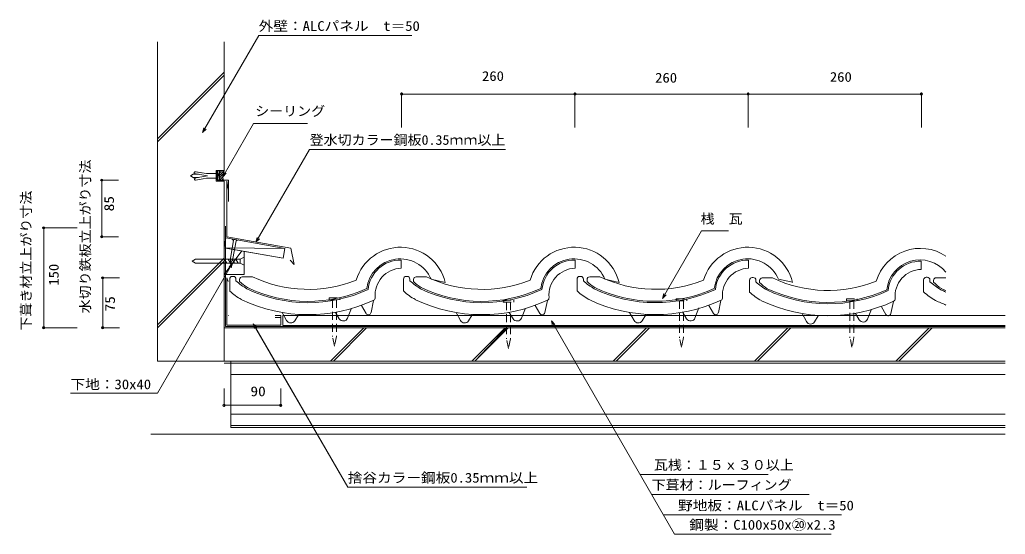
# Model space of a CAD drawing. Units: millimetres, scale not verified. Extents: x -741 to 738, y -383 to 389.
import ezdxf
from ezdxf.enums import TextEntityAlignment as Align

# ---------------------------------------------------------------- set-up
doc = ezdxf.new("R2010")
doc.units = ezdxf.units.MM
doc.header["$LTSCALE"] = 10
doc.linetypes.add('DASHED1', pattern=[1.8, 1.2, -0.6])
doc.linetypes.add('DASHED3', pattern=[4, 3, -1])
for name, color, linetype, lineweight in [('0-0_LAYER001', 4, 'Continuous', 18), ('0-1_LAYER003', 7, 'Continuous', 18), ('0-2_LAYER006', 2, 'Continuous', 18), ('0-3_LAYER007', 2, 'Continuous', 18), ('0-4_LAYER009', 2, 'Continuous', 18)]:
    doc.layers.add(name, color=color, linetype=linetype, lineweight=lineweight)
doc.styles.add('ＭＳ ゴシック', font='')
doc.styles.get('ＭＳ ゴシック').set_extended_font_data('MS Gothic')

msp = doc.modelspace()

# ---------------------------------------------------------------- linework, layer by layer
at = {"layer": '0-0_LAYER001', "color": 2}
for p, q in [((-167.86, 280.23), (-167.86, 227.73)), ((-167.86, 277.73), (92.14, 277.73)), ((92.14, 280.23), (92.14, 227.73)), ((92.14, 277.73), (352.14, 277.73)), ((352.14, 280.23), (352.14, 227.73)), ((352.14, 277.73), (612.14, 277.73)), ((612.14, 280.23), (612.14, 227.73)), ((-386.42, 55.27), (-305.91, 194.72)), ((-305.91, 194.72), (-23.78, 194.72)), ((-620.23, 148.48), (-592.73, 148.48)), ((-617.73, 63.63), (-617.73, 148.48)), ((-446.23, 151.48), (-446.23, 158.28)), ((-444.63, 157.28), (-446.23, 157.28)), ((-444.63, 152.48), (-446.23, 152.48)), ((-707.28, 76.9), (-654.78, 76.9)), ((-704.78, -73.1), (-704.78, 76.9)), ((-620.23, 63.63), (-592.73, 63.63)), ((-342.99, 46.04), (-431.63, 61.67)), ((-413.41, 58.46), (-422.18, 60.01)), ((-419.89, 57.98), (-422.18, 60.01)), ((-345.6, 31.27), (-434.23, 46.9)), ((-419.89, 57.98), (-424.58, 31.39)), ((-416.24, 57.34), (-420.93, 30.75)), ((-416.24, 57.34), (-413.41, 58.46)), ((-342.99, 46.04), (-345.6, 31.27)), ((-333.84, 46.46), (-329.14, 22.09)), ((-434.23, 6.9), (-407.73, 42.23)), ((-434.23, 22.65), (-434.23, 31.15)), ((-434.23, 29.9), (-410.23, 29.9)), ((-430.29, 23.9), (-433.75, 29.9)), ((-424.56, 23.9), (-428.03, 29.9)), ((-424.38, 22.51), (-424.58, 31.39)), ((-420.93, 30.75), (-424.38, 22.51)), ((-418.84, 23.9), (-422.3, 29.9)), ((-413.12, 23.9), (-416.58, 29.9)), ((-410.23, 29.9), (-404.23, 32.9)), ((-410.23, 23.9), (-410.23, 29.9)), ((-404.23, 6.9), (-404.23, 41.61)), ((-404.23, 20.9), (-404.23, 32.9)), ((-434.23, 23.9), (-410.23, 23.9)), ((-404.23, 20.9), (-410.23, 23.9)), ((-329.14, 22.09), (-335.02, 28.22)), ((-618.77, 1.9), (-591.27, 1.9)), ((-616.27, -73.1), (-616.27, 1.9)), ((-404.23, 6.9), (-434.23, 6.9)), ((-427.86, -54.6), (-427.21, -54.6)), ((-349.23, -57.9), (-357.45, -57.9)), ((-349.23, -57.9), (-349.23, -69.1)), ((738.01, -54.6), (-345.88, -54.6)), ((-345.88, -54.6), (-345.88, -69.6)), ((-167.86, -54.6), (-167.21, -54.6)), ((92.14, -54.6), (92.79, -54.6)), ((352.14, -54.6), (352.79, -54.6)), ((612.14, -54.6), (612.79, -54.6)), ((-707.28, -73.1), (-654.78, -73.1)), ((-618.77, -73.1), (-591.27, -73.1)), ((-390.38, -67.13), (-248.69, -312.55)), ((738.01, -69.6), (-345.88, -69.6)), ((56.86, -62.91), (241.8, -383.24)), ((-424.23, -123.1), (-424.23, -223.1)), ((-424.23, -126.3), (738.01, -126.3)), ((-434.23, -192.04), (-434.23, -164.54)), ((-349.23, -192.04), (-349.23, -164.54)), ((-434.23, -189.54), (-349.23, -189.54)), ((-424.23, -219.9), (738.01, -219.9)), ((-424.23, -223.1), (738.01, -223.1)), ((189.69, -293.29), (382.08, -293.29)), ((-248.69, -312.55), (16.92, -312.55)), ((207.36, -323.27), (443.49, -323.27)), ((225.02, -354.17), (492.33, -354.17)), ((241.8, -383.24), (476.76, -383.24))]:
    msp.add_line(p, q, dxfattribs=at)
at = {"layer": '0-0_LAYER001', "color": 1}
for p, q in [((-441.35, 159.09), (-437.56, 162.88)), ((-441.35, 162.63), (-441.1, 162.88)), ((-441.35, 162.63), (-443.89, 148.88)), ((-441.35, 155.56), (-434.45, 162.46)), ((-441.35, 152.02), (-436.06, 157.32)), ((-441.35, 148.48), (-436.19, 153.65)), ((-437.82, 148.48), (-435.69, 150.61)), ((-434.28, 148.48), (-434.23, 148.53))]:
    msp.add_line(p, q, dxfattribs=at)
at = {"layer": '0-0_LAYER001', "color": 2, "linetype": 'DASHED1'}
for p, q in [((-484.63, 154.88), (-480.63, 157.28)), ((-480.63, 152.48), (-484.63, 154.88)), ((-480.63, 157.28), (-472.62, 157.28)), ((-480.63, 152.48), (-472.63, 152.48)), ((-478.91, 160.26), (-479.23, 158.45)), ((-459.01, 154.88), (-479.23, 158.45)), ((-459.01, 154.88), (-479.09, 151.34)), ((-478.77, 149.53), (-479.09, 151.34)), ((-477.52, 161.23), (-476.34, 161.02)), ((-477.38, 148.56), (-460.79, 151.48)), ((-476.17, 160.99), (-460.79, 158.28)), ((-460.79, 158.28), (-446.23, 158.28)), ((-446.23, 151.48), (-460.79, 151.48)), ((-482.23, 26.9), (-477.23, 29.9)), ((-477.23, 29.9), (-434.23, 29.9)), ((-477.23, 23.9), (-482.23, 26.9)), ((-477.23, 23.9), (-434.23, 23.9)), ((-424.23, -143.1), (738.01, -143.1)), ((-424.23, -203.1), (738.01, -203.1))]:
    msp.add_line(p, q, dxfattribs=at)
at = {"layer": '0-0_LAYER001'}
for p, q in [((-168.36, 28.36), (-168.36, 16.24)), ((92.46, 28.36), (92.46, 16.24)), ((352.89, 28.39), (352.89, 16.26)), ((611.81, 26.72), (611.81, 14.59)), ((-420.4, 3.99), (-421.86, 3.99)), ((-406.86, 3.38), (-391.54, 3.38)), ((-159.57, 3.99), (-161.04, 3.99)), ((-146.04, 3.38), (-130.71, 3.38)), ((95.39, 0.02), (95.39, -17.81)), ((100.86, 4.02), (99.39, 4.02)), ((104.86, 0.02), (104.86, -2.63)), ((114.39, 3.41), (129.72, 3.41)), ((359.77, 2.35), (358.31, 2.35)), ((373.31, 1.74), (388.63, 1.74)), ((620.88, 2.66), (619.42, 2.66)), ((634.42, 2.05), (649.02, 2.05)), ((-425.86, -0.01), (-425.86, -17.84)), ((-416.4, -0.01), (-416.4, -2.66)), ((-410.86, -0.62), (-410.86, -3.46)), ((-165.04, -0.01), (-165.04, -17.84)), ((-155.57, -0.01), (-155.57, -2.66)), ((-150.04, -0.62), (-150.04, -3.46)), ((-102.34, -4.92), (-123.63, -0.26)), ((110.39, -0.59), (110.39, -3.44)), ((158.48, -4.92), (137.19, -0.26)), ((354.31, -1.65), (354.31, -19.48)), ((363.77, -1.65), (363.77, -4.31)), ((369.31, -2.26), (369.31, -5.11)), ((418.91, -4.9), (397.62, -0.24)), ((615.42, -1.34), (615.42, -19.17)), ((624.88, -1.34), (624.88, -3.99)), ((630.42, -1.95), (630.42, -4.8)), ((-248.86, -58.51), (-242.91, -43.46)), ((-221.22, -51.56), (-228.13, -39.84)), ((-209.88, -32.2), (-213.78, -50.23)), ((11.97, -58.51), (17.92, -43.46)), ((39.61, -51.56), (32.69, -39.84)), ((50.95, -32.2), (47.05, -50.23)), ((272.4, -58.48), (278.34, -43.43)), ((300.04, -51.54), (293.12, -39.82)), ((311.38, -32.17), (307.48, -50.21)), ((558.95, -53.21), (552.04, -41.49)), ((570.29, -33.84), (566.39, -51.88)), ((-340.38, -62.24), (-346.94, -50.09)), ((-328.25, -62.57), (-322.82, -53.71)), ((-261.37, -59.53), (-267.03, -50.09)), ((-79.55, -62.24), (-86.12, -50.09)), ((-67.42, -62.57), (-61.99, -53.71)), ((-0.54, -59.53), (-6.21, -50.09)), ((180.88, -62.22), (174.31, -50.07)), ((193.01, -62.55), (198.44, -53.69)), ((259.88, -59.51), (254.22, -50.07)), ((439.8, -63.89), (433.23, -51.74)), ((451.92, -64.22), (457.35, -55.36)), ((518.8, -61.18), (513.14, -51.74)), ((531.31, -60.15), (537.26, -45.11))]:
    msp.add_line(p, q, dxfattribs=at)
at = {"layer": '0-0_LAYER001', "color": 1, "linetype": 'DASHED1'}
for p, q in [((-271.67, -31.18), (-271.67, -86.33)), ((-265.67, -31.18), (-265.67, -86.08)), ((-10.48, -34.64), (-10.48, -89.79)), ((-4.48, -34.64), (-4.48, -89.54)), ((248.98, -32.91), (248.98, -88.06)), ((254.98, -32.91), (254.98, -87.81)), ((504.98, -32.91), (504.98, -88.06)), ((510.98, -32.91), (510.98, -87.81)), ((-268.72, -100.58), (-271.67, -86.33)), ((-265.67, -86.08), (-268.72, -100.58)), ((251.93, -102.31), (248.98, -88.06)), ((254.98, -87.81), (251.93, -102.31)), ((507.93, -102.31), (504.98, -88.06)), ((510.98, -87.81), (507.93, -102.31)), ((-7.53, -104.04), (-10.48, -89.79)), ((-4.48, -89.54), (-7.53, -104.04))]:
    msp.add_line(p, q, dxfattribs=at)
at = {"layer": '0-0_LAYER001', "color": 2}
for points in [[(-466.53, 219.84), (-382.3, 365.74), (-152.59, 365.74)], [(-461.23, 225.14), (-466.53, 219.84), (-464.59, 227.08)], [(-436.19, 153.68), (-389.93, 233.8), (-308.93, 233.8)], [(-430.89, 158.99), (-436.19, 153.68), (-434.25, 160.93)], [(-431.63, 61.67), (-434.23, 46.9), (-342.99, 46.04)], [(-381.12, 60.57), (-386.42, 55.27), (-384.48, 62.51)], [(223.68, -29.01), (282.13, 72.22), (322.63, 72.22)], [(-421.48, 23.9), (-534.14, -171.24), (-664.64, -171.24)], [(-426.78, 18.6), (-421.48, 23.9), (-423.42, 16.66)], [(228.98, -23.71), (223.68, -29.01), (225.62, -21.77)], [(-388.43, -74.38), (-390.38, -67.13), (-385.07, -72.44)], [(58.8, -70.16), (56.86, -62.91), (62.16, -68.22)]]:
    msp.add_lwpolyline(points, dxfattribs=at)
at = {"layer": '0-0_LAYER001', "color": 1}
msp.add_lwpolyline([(-441.35, 162.63), (-443.89, 162.63), (-443.89, 148.88), (-441.35, 148.88)], close=True, dxfattribs=at)
at = {"layer": '0-0_LAYER001', "color": 1, "linetype": 'DASHED1'}
for points in [[(-276.67, -28.18), (-260.67, -28.18), (-260.67, -31.18)], [(-276.67, -28.18), (-276.67, -31.18), (-260.67, -31.18)], [(-15.48, -31.64), (0.52, -31.64), (0.52, -34.64)], [(-15.48, -31.64), (-15.48, -34.64), (0.52, -34.64)], [(243.98, -29.91), (259.98, -29.91), (259.98, -32.91)], [(243.98, -29.91), (243.98, -32.91), (259.98, -32.91)], [(499.98, -29.91), (515.98, -29.91), (515.98, -32.91)], [(499.98, -29.91), (499.98, -32.91), (515.98, -32.91)]]:
    msp.add_lwpolyline(points, dxfattribs=at)
at = {"layer": '0-0_LAYER001', "color": 2}
for centre in [(-167.86, 277.73), (92.14, 277.73), (92.14, 277.73), (352.14, 277.73), (352.14, 277.73), (612.14, 277.73), (-617.73, 148.48), (-704.78, 76.9), (-617.73, 63.63), (-616.27, 1.9), (-704.78, -73.1), (-616.27, -73.1), (-434.23, -189.54), (-349.23, -189.54)]:
    msp.add_circle(centre, 1.7, dxfattribs=at)
at = {"layer": '0-0_LAYER001', "color": 2, "linetype": 'DASHED1'}
for centre, start, end in [((-477.72, 160.05), 80.36247, 169.54873), ((-477.59, 149.74), 189.85267, 280.16101)]:
    msp.add_arc(centre, 1.2, start, end, dxfattribs=at)
at = {"layer": '0-0_LAYER001'}
for centre, radius, start, end in [((-169.56, -21.42), 69.21, 13.79135, 163.33506), ((91.26, -21.42), 69.21, 13.79135, 163.33506), ((351.69, -21.4), 69.21, 13.79135, 163.33506), ((610.61, -23.07), 69.21, 56.29451, 163.33506), ((-169.96, -19.94), 50.33, 23.01118, 173.62688), ((90.87, -19.94), 50.33, 23.01118, 173.62688), ((351.3, -19.91), 50.33, 23.01118, 173.62688), ((-169.96, -19.94), 48.33, 88.10985, 174.95909), ((-167.36, -24), 40.25, 91.42239, 185.22383), ((90.87, -19.94), 48.33, 88.10985, 174.95909), ((93.46, -24), 40.25, 91.42239, 185.22383), ((351.3, -19.91), 48.33, 88.10985, 174.95909), ((353.89, -23.98), 40.25, 91.42239, 185.22383), ((610.21, -21.58), 50.33, 39.5544, 173.62688), ((610.21, -21.58), 48.33, 88.10985, 174.95909), ((-421.86, -0.01), 4, 90, 180), ((-420.4, -0.01), 4, 0, 90), ((-406.86, -0.62), 4, 90, 180), ((-308.03, 179.07), 194.52, 244.57801, 291.77512), ((-161.04, -0.01), 4, 90, 180), ((-159.57, -0.01), 4, 0, 90), ((-146.04, -0.62), 4, 90, 180), ((-47.2, 179.07), 194.52, 244.57801, 291.77512), ((99.39, 0.02), 4, 90, 180), ((100.86, 0.02), 4, 0, 90), ((114.39, -0.59), 4, 90, 180), ((213.23, 179.1), 194.52, 244.57801, 291.77512), ((358.31, -1.65), 4, 90, 180), ((359.77, -1.65), 4, 0, 90), ((373.31, -2.26), 4, 90, 180), ((472.14, 177.43), 194.52, 244.57801, 291.77512), ((612.81, -25.65), 40.25, 91.42239, 185.22383), ((619.42, -1.34), 4, 90, 180), ((620.88, -1.34), 4, 0, 90), ((634.42, -1.95), 4, 90, 180), ((-316.54, 115.5), 154.7, 229.79872, 237.31521), ((-358.97, 48.8), 73.65, 225.20484, 236.85618), ((-308.03, 179.07), 214.52, 244.57801, 294.78533), ((-308.03, 179.07), 212.52, 244.57801, 294.47764), ((-55.72, 115.5), 154.7, 229.79872, 237.31521), ((-98.15, 48.8), 73.65, 225.20484, 236.85618), ((-47.2, 179.07), 214.52, 244.57801, 294.78533), ((-47.2, 179.07), 212.52, 244.57801, 294.47764), ((204.71, 115.52), 154.7, 229.79872, 237.31521), ((162.28, 48.82), 73.65, 225.20484, 236.85618), ((213.23, 179.1), 214.52, 244.57801, 294.78533), ((213.23, 179.1), 212.52, 244.57801, 294.47764), ((463.63, 113.85), 154.7, 229.79872, 237.31521), ((421.2, 47.15), 73.65, 225.20484, 236.85618), ((472.14, 177.43), 212.52, 244.57801, 294.47764), ((724.74, 114.16), 154.7, 229.79872, 237.31521), ((682.31, 47.46), 73.65, 225.20484, 236.85618), ((733.25, 177.74), 212.52, 244.57801, 246.65016), ((-370.07, 40.89), 81.01, 226.46691, 242.05489), ((-211.43, -28.03), 4, 295.00637, 5.22384), ((-109.24, 40.89), 81.01, 226.46691, 242.05489), ((49.4, -28.03), 4, 295.00637, 5.22384), ((151.19, 40.92), 81.01, 226.46691, 242.05489), ((309.83, -28), 4, 295.00637, 5.22384), ((410.1, 39.25), 81.01, 226.46691, 242.05489), ((472.14, 177.43), 214.52, 244.57801, 294.78533), ((568.74, -29.68), 4, 295.00637, 5.22384), ((671.21, 39.56), 81.01, 226.46691, 242.05489), ((733.25, 177.74), 214.52, 244.57801, 246.88056), ((-308.03, 179.07), 232.52, 244.57801, 295.00637), ((-47.2, 179.07), 232.52, 244.57801, 295.00637), ((213.23, 179.1), 232.52, 244.57801, 295.00637), ((472.14, 177.43), 232.52, 244.57801, 295.00637), ((733.25, 177.74), 232.52, 244.57801, 248.76134), ((-255.37, -55.93), 7, 210.96375, 338.42869), ((-217.77, -49.53), 4, 210.54757, 342.1399), ((5.46, -55.93), 7, 210.96375, 338.42869), ((43.05, -49.53), 4, 210.54757, 342.1399), ((265.89, -55.91), 7, 210.96375, 338.42869), ((303.48, -49.51), 4, 210.54757, 342.1399), ((562.4, -51.18), 4, 210.54757, 342.1399), ((-334.22, -58.91), 7, 208.39301, 328.49573), ((-73.39, -58.91), 7, 208.39301, 328.49573), ((187.04, -58.89), 7, 208.39301, 328.49573), ((445.95, -60.56), 7, 208.39301, 328.49573), ((524.8, -57.58), 7, 210.96375, 338.42869)]:
    msp.add_arc(centre, radius, start, end, dxfattribs=at)
at = {"layer": '0-1_LAYER003'}
for p, q in [((-466.53, 219.84), (-382.3, 365.74)), ((-382.3, 365.74), (-152.59, 365.74)), ((-534.23, 210.55), (-434.23, 310.55)), ((-434.23, 306.3), (-534.23, 206.3)), ((-167.86, 279.43), (-167.86, 227.73)), ((-167.86, 277.73), (610.44, 277.73)), ((92.14, 227.73), (92.14, 279.43)), ((352.14, 227.73), (352.14, 280.23)), ((610.44, 277.73), (612.14, 277.73)), ((612.14, 227.73), (612.14, 280.23)), ((-466.53, 219.84), (-461.23, 225.14)), ((-308.93, 233.8), (-389.93, 233.8)), ((-386.42, 55.27), (-305.91, 194.72)), ((-305.91, 194.72), (-11.72, 194.72)), ((-619.43, 148.48), (-592.73, 148.48)), ((-617.73, 65.33), (-617.73, 148.48)), ((-460.79, 158.28), (-446.23, 158.28)), ((-446.23, 151.48), (-460.79, 151.48)), ((-436.19, 153.68), (-434.25, 160.93)), ((-430.23, 63.63), (-430.23, 146.88)), ((-430.23, 146.88), (-428.09, 135.07)), ((-654.78, 76.9), (-707.28, 76.9)), ((-704.78, 76.9), (-704.78, -73.1)), ((-432.23, -71.1), (-432.23, 79.6)), ((-620.23, 63.63), (-592.73, 63.63)), ((-386.42, 55.27), (-384.48, 62.51)), ((-386.42, 55.27), (-381.12, 60.57)), ((282.13, 72.22), (322.63, 72.22)), ((-342.99, 46.04), (-434.23, 46.9)), ((-534.23, -68.74), (-434.23, 31.26)), ((-410.23, 29.9), (-477.23, 29.9)), ((-407.73, 42.23), (-434.23, 6.9)), ((-410.23, 29.9), (-404.23, 32.9)), ((-410.23, 29.9), (-410.23, 23.9)), ((-434.23, 27.02), (-534.23, -72.98)), ((-421.48, 23.9), (-534.14, -171.24)), ((-477.23, 23.9), (-410.23, 23.9)), ((-410.23, 23.9), (-404.23, 20.9)), ((-618.77, 1.9), (-591.27, 1.9)), ((-616.27, 1.9), (-616.27, -73.1)), ((-430.23, 1.86), (-428.12, -3.75)), ((223.68, -29.01), (228.98, -23.71)), ((-706.48, -73.1), (-654.78, -73.1)), ((-618.77, -73.1), (-591.27, -73.1)), ((-434.23, -73.1), (738.01, -73.1)), ((-432.23, -71.1), (738.01, -71.1)), ((-390.38, -67.13), (-386.93, -73.1)), ((-390.38, -67.13), (-385.07, -72.44)), ((-390.38, -67.13), (-388.43, -74.38)), ((-388.08, -71.1), (-248.69, -312.55)), ((-224.54, -73.1), (-274.54, -123.1)), ((-270.29, -123.1), (-220.29, -73.1)), ((-12.4, -73.1), (-62.4, -123.1)), ((-58.16, -123.1), (-10.48, -73.1)), ((56.86, -62.91), (58.8, -70.16)), ((56.86, -62.91), (62.16, -68.22)), ((56.86, -62.91), (241.8, -383.24)), ((199.73, -73.1), (149.73, -123.1)), ((153.97, -123.1), (203.97, -73.1)), ((361.86, -123.1), (411.86, -73.1)), ((416.1, -73.1), (366.1, -123.1)), ((623.99, -73.1), (573.99, -123.1)), ((628.23, -73.1), (578.23, -123.1)), ((738.01, -126.3), (-434.23, -126.3)), ((738.01, -143.1), (-424.23, -143.1)), ((-664.64, -171.24), (-534.14, -171.24)), ((-434.23, -164.54), (-434.23, -191.24)), ((-349.23, -191.24), (-349.23, -164.54)), ((-434.23, -189.54), (-349.23, -189.54)), ((738.01, -203.1), (-424.23, -203.1)), ((-424.23, -219.9), (738.01, -219.9)), ((738.01, -233.1), (-544.23, -233.1)), ((189.69, -293.29), (382.08, -293.29)), ((-248.69, -312.55), (19.94, -312.55)), ((207.36, -323.27), (443.49, -323.27)), ((225.02, -354.17), (492.33, -354.17)), ((241.8, -383.24), (470.73, -383.24))]:
    msp.add_line(p, q, dxfattribs=at)
at = {"layer": '0-1_LAYER003', "color": 2}
for p, q in [((-444.63, 148.48), (-444.63, 160.48)), ((-444.63, 148.48), (-427.83, 148.48)), ((-427.83, 116.48), (-427.83, 148.48))]:
    msp.add_line(p, q, dxfattribs=at)
at = {"layer": '0-1_LAYER003', "color": 2, "linetype": 'DASHED3'}
for p in [(-432.23, 79.6), (738.01, -71.1)]:
    msp.add_line(p, (-432.23, -71.1), dxfattribs=at)
at = {"layer": '0-1_LAYER003'}
for points in [[(-534.23, 356.37), (-534.23, -123.1), (738.01, -123.1)], [(-434.23, -123.1), (-434.23, 146.88), (-446.23, 146.88), (-446.23, 162.88), (-434.23, 162.88), (-434.23, 356.37)], [(-464.59, 227.08), (-466.53, 219.84), (-464.59, 227.08)], [(-389.93, 233.8), (-436.19, 153.68), (-430.89, 158.99)], [(-478.91, 160.26), (-479.23, 158.45), (-459.01, 154.88), (-479.09, 151.34), (-478.77, 149.53), (-477.38, 148.56), (-460.79, 151.48)], [(-460.79, 158.28), (-477.52, 161.23), (-478.91, 160.26)], [(-427.83, 116.48), (-427.83, 148.48), (-444.63, 148.48), (-444.63, 162.63)], [(-430.23, 63.63), (-333.84, 46.46), (-329.14, 22.09), (-335.02, 28.22)], [(-422.18, 60.01), (-419.89, 57.98), (-424.58, 31.39), (-424.38, 22.51), (-420.93, 30.75), (-416.24, 57.34), (-413.41, 58.46)], [(282.13, 72.22), (223.68, -29.01), (225.62, -21.77)], [(-477.23, 29.9), (-482.23, 26.9), (-477.23, 23.9)], [(-434.23, 6.9), (-404.23, 6.9), (-404.23, 41.61)], [(-426.78, 18.6), (-421.48, 23.9), (-423.42, 16.66)], [(-430.23, 1.86), (-430.23, -69.1), (-349.23, -69.1), (-349.23, -57.9), (-349.23, -54.55), (-357.48, -54.55)], [(738.01, -69.6), (-345.88, -69.6), (-345.88, -54.6), (738.01, -54.6)], [(-424.23, -123.1), (-424.23, -223.1), (738.01, -223.1)]]:
    msp.add_lwpolyline(points, dxfattribs=at)
msp.add_lwpolyline([(-342.99, 46.04), (-345.6, 31.27), (-432.23, 46.55), (-434.23, 46.9), (-431.63, 61.67)], close=True, dxfattribs=at)
at = {"layer": '0-1_LAYER003', "color": 2}
for centre, radius, start, end in [((-419.23, 154.88), 17, 151.92736, 202.11535), ((-452.28, 154.88), 9.25, 325.79423, 34.20576)]:
    msp.add_arc(centre, radius, start, end, dxfattribs=at)
at = {"layer": '0-1_LAYER003'}
msp.add_arc((-419.23, 154.88), 17, 151.9272, 202.1155, dxfattribs=at)
at = {"layer": '0-2_LAYER006'}
msp.add_line((-444.63, 160.48), (-444.63, 162.88), dxfattribs=at)
at = {"layer": '0-3_LAYER007'}
for p, q in [((-430.23, 1.86), (-430.23, -69.1)), ((-430.23, 1.86), (-428.12, -3.75)), ((-349.23, -69.1), (-430.23, -69.1))]:
    msp.add_line(p, q, dxfattribs=at)
msp.add_lwpolyline([(-430.23, 63.63), (-430.23, 146.88), (-428.09, 135.07)], dxfattribs=at)
at = {"layer": '0-4_LAYER009'}
for p, q in [((-534.23, 356.37), (-534.23, -10.71)), ((-534.23, 210.55), (-434.23, 310.55)), ((-534.23, 206.3), (-434.23, 306.3)), ((-446.23, 146.88), (-446.23, 162.88)), ((-534.23, -68.74), (-434.23, 31.26)), ((-534.23, -72.98), (-434.23, 27.02)), ((-534.23, -1.94), (-534.23, -123.1)), ((-434.23, -73.1), (738.01, -73.1)), ((-274.54, -123.1), (-224.54, -73.1)), ((-270.29, -123.1), (-220.29, -73.1)), ((-62.4, -123.1), (-12.4, -73.1)), ((-58.16, -123.1), (-8.16, -73.1)), ((149.73, -123.1), (199.73, -73.1)), ((153.97, -123.1), (203.97, -73.1)), ((361.86, -123.1), (411.86, -73.1)), ((366.1, -123.1), (416.1, -73.1)), ((573.99, -123.1), (623.99, -73.1)), ((578.23, -123.1), (628.23, -73.1)), ((-434.23, -123.1), (738.01, -123.1))]:
    msp.add_line(p, q, dxfattribs=at)
for points in [[(-446.23, 162.88), (-434.23, 162.88), (-434.23, 356.37)], [(-446.23, 146.88), (-434.23, 146.88), (-434.23, -73.1)], [(-434.23, -73.1), (-434.23, -123.1), (-534.23, -123.1)]]:
    msp.add_lwpolyline(points, dxfattribs=at)

# ---------------------------------------------------------------- texts
at = {"layer": '0-0_LAYER001', "color": 7, "style": 'ＭＳ ゴシック'}
for s, width, p in [('外壁：ALCパネル\u3000t＝50', 1.1, (-382.3, 368.24)), ('260', 1.1, (-47.18, 293.09)), ('260', 1.1, (474.81, 291.85)), ('260', 1.1, (212.58, 290.61)), ('シーリング', 1.05, (-387.54, 240.54)), ('登水切カラー鋼板0.35ｍｍ以上', 1.05, (-305.91, 197.22)), ('桟\u3000瓦', 1.05, (280.87, 78.8)), ('下地：30x40', 1.1, (-664.64, -169.74)), ('90', 1.15, (-394.67, -180.27)), ('\u3000瓦桟：１５ｘ３０以上\u3000', 1.05, (189.69, -290.79)), ('捨谷カラー鋼板0.35ｍｍ以上', 1.1, (-248.69, -310.05)), ('下葺材：ルーフィング', 1.05, (207.36, -320.77)), ('\u3000野地板：ALCパネル\u3000t＝50', 1.1, (225.02, -351.67)), ('\u3000鋼製：C100x50x⑳x2.3', 1.1, (241.8, -380.74))]:
    msp.add_text(s, height=14.66, dxfattribs=dict(at, width=width)).set_placement(p, align=Align.BOTTOM_LEFT)
for s, width, p in [('水切り鉄板立上がり寸法', 1.05, (-630.86, -51.44)), ('下葺き材立上がり寸法', 1.05, (-719.6, -77.21)), ('85', 1.15, (-595.08, 101.7)), ('150', 1.1, (-678.09, -9.94)), ('75', 1.15, (-593.65, -48.58))]:
    msp.add_text(s, height=14.66, rotation=90, dxfattribs=dict(at, width=width)).set_placement(p, align=Align.BOTTOM_LEFT)

doc.saveas('drawing.dxf')
